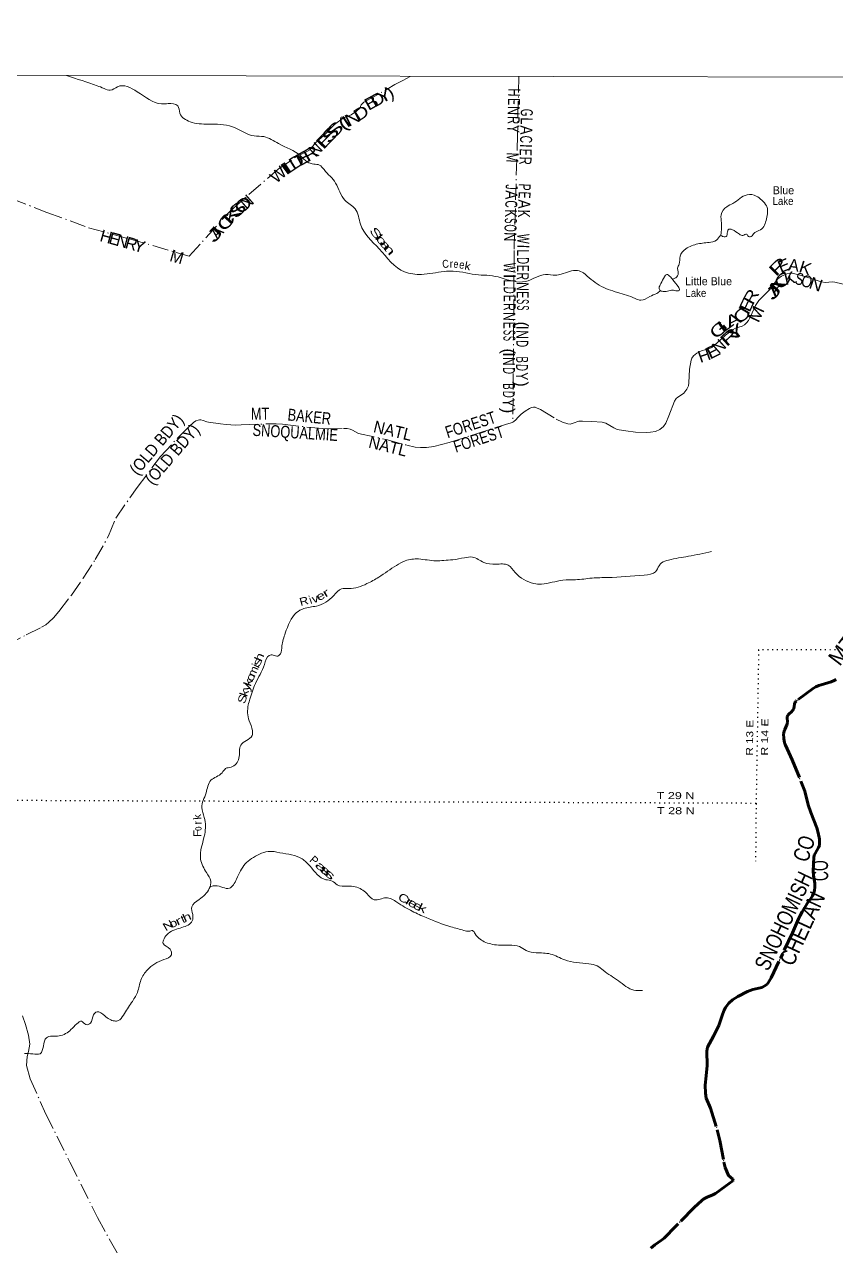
# Model space of a CAD drawing. Header units: feet. Extents: x -248627 to 3, y 0 to 184934.
# Drawn here: x -59494 to -39183, y 154333 to 184934 of the extents above; entities that cross this region are included whole.
import ezdxf
from ezdxf.enums import TextEntityAlignment as Align

# ---------------------------------------------------------------- set-up
doc = ezdxf.new("R2010")
doc.units = ezdxf.units.FT
doc.header["$LTSCALE"] = 80
for name, pattern in [('DOT_DASHED', [7.7, 5, -1.2, 0.3, -1.2]), ('DOTTED', [1.5, 0.3, -1.2]), ('LONG_DASH_SHORT_DASH', [9.9, 6, -1.2, 1.5, -1.2])]:
    doc.linetypes.add(name, pattern=pattern)
for name, color, linetype, lineweight in [('11', 7, 'LONG_DASH_SHORT_DASH', 60), ('39', 7, 'Continuous', 13), ('4', 7, 'Continuous', 13), ('41', 7, 'Continuous', 13), ('44', 7, 'DOT_DASHED', 13), ('6', 7, 'DOTTED', 25)]:
    doc.layers.add(name, color=color, linetype=linetype, lineweight=lineweight)
doc.layers.add('12', color=7, linetype='Continuous')

msp = doc.modelspace()

# ---------------------------------------------------------------- linework, layer by layer
at = {"layer": '11'}
for points in [[(-39166.29, 168534.45), (-39214.6, 168508.42), (-39295.58, 168474.95), (-39376.22, 168445.67), (-39539.38, 168400.62), (-39602.36, 168380.62), (-39680.81, 168345.68), (-39733.55, 168312.83), (-40162.1, 168001.76)], [(-40162.1, 168001.76), (-40175.24, 167990.33), (-40186.65, 167976.03), (-40194.88, 167961.47), (-40201.86, 167944.32), (-40207.46, 167925.18), (-40220.76, 167849.89), (-40227.78, 167815.08), (-40238.43, 167783.73), (-40246.41, 167768.79), (-40257.23, 167754.12), (-40278.75, 167732.48), (-40356, 167667.63), (-40377.64, 167639.76), (-40388.8, 167613.1), (-40392.11, 167598.11), (-40394.55, 167573.21), (-40389.42, 167471.4), (-40389.55, 167455.77), (-40391.14, 167436.91), (-40394.2, 167420.77), (-40402.34, 167392.62), (-40426.23, 167334.28), (-40451.81, 167278.66), (-40467.26, 167240.39), (-40479.27, 167197.86), (-40482.2, 167178.58), (-40483.8, 167146.99), (-40481.64, 167080.16), (-40478.59, 167051.28), (-40468.38, 166992.59), (-40458.84, 166954.98), (-40448.95, 166923.73), (-40435.11, 166887.81), (-40393.26, 166791.99), (-40272.77, 166517.63), (-40019.4, 165905.25), (-39955.52, 165732.43), (-39867.1, 165395.92), (-39798.74, 165198.31), (-39654.46, 164818.4), (-39616.03, 164691.92), (-39587.35, 164537.23), (-39583.52, 164467.16), (-39581.81, 164413.59), (-39588.8, 164377.37), (-39611.83, 164321.38), (-39696.65, 164177.9), (-39709.73, 164150.5), (-39720.63, 164121.09), (-39729.38, 164078.64), (-39737.68, 163927.44), (-39741.37, 163715.71), (-39737.11, 163636), (-39705.8, 163423.26), (-39700.28, 163327.46), (-39706.5, 163257.68), (-39716.59, 163213.49), (-39732.08, 163169.88), (-39758.83, 163116.16), (-39803.33, 163048.07), (-39895.91, 162922.99), (-39955.94, 162823.4), (-40020.01, 162712.58), (-40070.24, 162619.83), (-40107.63, 162542.51), (-40258.53, 162185.95), (-40796.1, 161061.84)], [(-40796.1, 161061.84), (-40871.56, 160934.34), (-40896.88, 160905.15), (-40949.61, 160860.97), (-41031.66, 160822.52), (-41254.98, 160773.23), (-41391.09, 160720.44), (-41629.38, 160597.77), (-41764.07, 160507.34), (-41853.59, 160426.82), (-41937.73, 160318.37), (-41980.6, 160235.78), (-42023.27, 160122.01), (-42105.91, 159866.73), (-42242.91, 159600.12), (-42388.52, 159321.91), (-42407.59, 159222.87), (-42401.71, 158866.78), (-42424.48, 158609.13), (-42446.96, 158374.56), (-42442.84, 158170.42), (-42418.9, 158049.58), (-42317.86, 157798.32), (-42145.16, 157257.53), (-42081.39, 156984.65), (-41977.02, 156442.49), (-41943.86, 156310.22), (-41867.53, 156115.22), (-41758.5, 156017.72), (-41748.48, 155997.86), (-41754.62, 155981.88), (-41941.73, 155842.08), (-42191.48, 155661.77), (-42258.26, 155625.69), (-42395.33, 155567.79), (-42480.26, 155525.83), (-42535.08, 155487.61), (-42721.95, 155309.39), (-43183.12, 154842.07), (-43474.71, 154542.93), (-43539.7, 154489.17), (-43705.08, 154379.32), (-43808.15, 154290.69)]]:
    msp.add_lwpolyline(points, dxfattribs=at)
at = {"layer": '39'}
for points in [[(-58437.52, 183652.71), (-57672.25, 183398.83), (-57500.06, 183332.12), (-57344.23, 183285.41), (-57163.73, 183374.18), (-56670.21, 183250.48), (-56065.72, 182946.4), (-55894.33, 182950.31), (-55655.71, 182894.43), (-55601.2, 182713.42), (-55346.63, 182498.29), (-54890.15, 182438.76), (-54286.37, 182372.79), (-53739.17, 182140.72), (-53501.01, 182125.19), (-53131.94, 181949.67), (-52577.25, 181642.5), (-52412.75, 181493.1), (-52248.74, 181436.78), (-52107.28, 181412.11), (-51991.02, 181298.37), (-51700.76, 180960.55), (-51469.98, 180533.28), (-51211.34, 180314.16), (-51079.92, 179934.23), (-50613, 179315.84), (-49975.11, 178737.69), (-49554.9, 178675.74), (-48986.98, 178746.59), (-48755.16, 178757.22), (-48122.83, 178663.31), (-47850.41, 178650.18), (-47559.33, 178592.86)], [(-42053.42, 179646.52), (-42038.9, 179963.5), (-42049.28, 180165.18), (-41906.42, 180370.57), (-41752.07, 180452.99), (-41397.57, 180668.79), (-41167.29, 180637.03), (-41026.93, 180531.63), (-40912.38, 180391.64), (-40912.69, 180066.75), (-41058.81, 179794.73), (-41239.15, 179691.84), (-41274.84, 179638.98), (-41361.42, 179625.92), (-41410.44, 179679.86), (-41500.88, 179652.63), (-41587.94, 179681.93), (-41778.84, 179796.86), (-41853.57, 179806.13), (-41889.15, 179743.18), (-41922.06, 179623.76), (-41972.41, 179617.15), (-42053.42, 179646.52)], [(-43267.13, 178555.53), (-43158.86, 178611.21), (-43124.11, 178746.8), (-43137.18, 178831.41), (-43097.99, 178930.72), (-43076.1, 179132.75), (-42932.97, 179313.93), (-42631.87, 179438.34), (-42303.66, 179484.34), (-42131.14, 179564.94), (-42083.5, 179632.06), (-42053.42, 179646.52)], [(-47559.33, 178592.86), (-46945.14, 178498.75), (-46442.92, 178671.78), (-46194.68, 178656.37), (-46051.76, 178680.14), (-45643.39, 178771.43), (-45493.54, 178718.6)], [(-45493.54, 178718.6), (-45098.68, 178404.13), (-44638.79, 178223.56), (-44203.47, 178075), (-44057.7, 178026.17), (-43836.92, 178119.41), (-43660.37, 178200.06), (-43568.3, 178261.62)], [(-43569.91, 178260.54), (-43599.38, 178333.92), (-43556.29, 178445.38), (-43469.5, 178615.85), (-43411.67, 178672.99), (-43318.19, 178611.47), (-43189.37, 178457.51), (-43100.48, 178268.81), (-43181.12, 178265.9), (-43292.22, 178280.81), (-43420.91, 178247.1), (-43481.4, 178246.44), (-43568.92, 178261.2)], [(-42287.44, 171735.63), (-42866.91, 171616.23), (-43364, 171523.96), (-43538.63, 171451.41), (-43600.34, 171380.1), (-43689.39, 171231.8), (-43972.8, 171147.95), (-44885.7, 171085.4), (-45280.83, 171070.94), (-45695.82, 171030.04), (-46010.33, 171020.51), (-46549.68, 170919.7), (-46735.41, 170935.81), (-47204.43, 171209.11), (-47380.01, 171394.83), (-47688.86, 171419.67), (-47989.88, 171464.78), (-48277.78, 171596.8), (-48477.26, 171580.47), (-48765.1, 171530.87), (-48994.8, 171512.19), (-49190.31, 171501.96), (-49626.49, 171549.61), (-49956.72, 171503.58), (-50179.26, 171388.12), (-50621.61, 171094.67), (-50916.22, 170931.99), (-51376.64, 170807.85), (-51552.08, 170805.91), (-51747.74, 170632.22), (-52182.39, 170371.14), (-52500.32, 170307.09), (-52678.65, 170206.24), (-52961.19, 169694.6), (-53046.22, 169370.79), (-53084.29, 169172.61), (-53148.19, 169117.42), (-53263.46, 169144.4), (-53366.21, 169135.19), (-53486.65, 168909.87), (-53709.06, 168431.18), (-53845.78, 168042.22), (-53888.46, 167894.44), (-53867.77, 167497.13), (-53782.29, 167253.91), (-53794.97, 167128.66), (-54076.62, 166891.46), (-54121.2, 166558.01), (-54316.33, 166337.92), (-54455.08, 166302.08), (-54544.62, 166196.16), (-54826.83, 166007.39), (-54946.23, 165691.27), (-55052.97, 165326.86), (-54989.59, 165075.32), (-54980.76, 164657.7), (-55082.51, 164033.04), (-54931.42, 163695.69), (-54828.16, 163484.95), (-54864.3, 163294.87), (-55121.38, 163025.66), (-55302.78, 162840.02), (-55280.44, 162650.58), (-55290.65, 162485), (-55550.97, 162322.7), (-55896.11, 162169.56), (-56018.27, 161917.99), (-55847.23, 161776.6), (-55813.35, 161635.72), (-56001.61, 161520.64), (-56412.11, 161263.86), (-56578.57, 161005.74), (-56665.79, 160698.05), (-56812.1, 160442.18), (-57016.22, 160127.14), (-57143.73, 159990.53), (-57236.4, 159981.43), (-57481.89, 160107.87), (-57676.7, 160212.67), (-57764.57, 160137.03), (-57840.81, 159926.32), (-57955.36, 159890.75), (-58065.25, 159976.31), (-58179.48, 159912.49), (-58329.06, 159765.55), (-58625.72, 159606.89), (-58943.85, 159561), (-59018.1, 159352.33), (-59102.64, 159161.71), (-59286.12, 159157.66), (-59493.97, 159167.47)], [(-54824.98, 163351.48), (-54711.88, 163369.2), (-54362.23, 163304.45), (-54183.33, 163532.43), (-53965.83, 163912.19), (-53611.65, 164156.24), (-53388.6, 164227.32), (-53095.79, 164194.23), (-52541.42, 164040.94), (-52339.66, 163857.52), (-51948.55, 163518.79), (-51788.84, 163486.25), (-51662.73, 163392.8), (-51398.15, 163359.4), (-51050.3, 163276.47), (-50924.07, 163172.93), (-50732.71, 163017.65), (-50436.79, 163065.31), (-50165.25, 162953.29), (-49781.49, 162727.49), (-49432.79, 162569.9), (-48815.01, 162338.61), (-48489.26, 162247.37), (-48364, 162228.57), (-48273.42, 162243.7), (-48205.95, 162163.73), (-48085.42, 162029.86), (-47775.36, 161900.1), (-47361.67, 161878.44), (-47095.07, 161845.06), (-46926.54, 161746.03), (-46679.85, 161690.23), (-46322.5, 161657.86), (-45963.86, 161512.49), (-45359.66, 161410.2), (-45155.43, 161364.03), (-45000.86, 161250.71), (-44620.71, 160988.54), (-44230.78, 160752.72), (-44020.94, 160744.95)]]:
    msp.add_spline(points, degree=3, dxfattribs=at)
at = {"layer": '4'}
msp.add_lwpolyline([(-246606.45, 184933.97), (-215781.67, 184615.95), (-184956.48, 184340.33), (-154130.93, 184107.12), (-123305.1, 183916.31), (-92479.02, 183767.9), (-61652.78, 183661.9), (-30826.42, 183598.29), (0, 183577.08), (0, -0.01), (-31078.93, 21.37), (-62157.81, 85.49), (-93236.57, 192.37), (-124315.16, 342), (-155393.5, 534.37), (-186471.55, 769.49), (-217549.26, 1047.36), (-248626.55, 1367.98)], close=True, dxfattribs=at)
msp.add_lwpolyline([(-246606.45, 184933.97), (-215781.67, 184615.95), (-184956.48, 184340.33), (-154130.93, 184107.12), (-123305.1, 183916.31), (-92479.02, 183767.9), (-61652.78, 183661.9), (-30826.42, 183598.29), (0, 183577.08), (0, -0.01), (-31078.93, 21.37), (-62157.81, 85.49), (-93236.57, 192.37), (-124315.16, 342), (-155393.5, 534.37), (-186471.55, 769.49), (-217549.26, 1047.36), (-248626.55, 1367.98)], close=True, dxfattribs=at)
at = {"layer": '44'}
for points in [[(-59828.13, 180575.1), (-58929.87, 180228.24), (-57889.23, 179844.54), (-56874.79, 179566.13), (-55365.54, 179131.61), (-54338.1, 180270.11), (-53137.15, 181312.74), (-52708.29, 181607.35), (-52343.96, 181794.28), (-52207.56, 181971.22), (-51984.11, 182168.76), (-51729.28, 182426.21), (-51502.41, 182591.44), (-51423.18, 182624.27), (-51311.45, 182670.63), (-51180.74, 182760.99), (-51096.67, 182836.07), (-51060.84, 182918.07), (-50997.08, 182985.46), (-50408.4, 183311.45), (-50216.75, 183426.92), (-50019.29, 183530.18), (-49836.74, 183632.51)], [(-47113.66, 183626.62), (-47148.34, 182173.48), (-47230.86, 179274.66), (-47262.18, 174978.04)], [(-47262.18, 174978.04), (-47241.79, 174990.64), (-47191.85, 175030.88), (-47136.27, 175088.19), (-47053.09, 175173.78), (-46957.85, 175250.22), (-46850.26, 175318.86), (-46793.39, 175343.62), (-46749.34, 175351.47), (-46749.34, 175351.47), (-46705.47, 175346.67), (-46671.83, 175337.21), (-46570.17, 175289.17), (-46176.77, 175047.47), (-46019.36, 174971.28), (-45889.44, 174930.79), (-45825.12, 174929.27), (-45754.98, 174948.9), (-45610.59, 175000.32), (-45519.14, 175002.88), (-45286.73, 174990.73), (-45028.63, 174974.06), (-44933.18, 174947.75), (-44734.72, 174830.28), (-44670.82, 174800.53), (-44600.69, 174781.82), (-44437.6, 174755.18), (-44191.58, 174727.99), (-43927.91, 174715.07), (-43815.3, 174721.25), (-43690.45, 174742.94), (-43579.94, 174787.9), (-43490.56, 174864.52), (-43436.49, 174946.91), (-43359.22, 175134.5), (-43215.74, 175500.83), (-43174.35, 175568.49), (-43129.5, 175603.62), (-43038, 175655.51), (-42985.83, 175699.5), (-42910.15, 175799.03), (-42868.1, 175888.75), (-42857, 175956.65), (-42837.28, 176298.84), (-42802.21, 176526.44), (-42783.23, 176577.75), (-42739.57, 176634.97), (-42653.44, 176702.32), (-42584.97, 176742.82), (-42517.16, 176768.51), (-42339.33, 176820.51), (-42282.3, 176848.55), (-42230.39, 176887.97), (-41942.06, 177156.14), (-41747.32, 177294.12), (-41687.23, 177326.23), (-41524.38, 177379.94), (-41461.07, 177412.21), (-41410.64, 177459.09), (-41366.11, 177522.53), (-41313.19, 177619.91), (-41183.42, 177893.01), (-41101.11, 178021.62), (-40815.71, 178313.93), (-40697.44, 178481.02), (-40627.42, 178562.42), (-40538.06, 178630.55), (-40403.55, 178691.69), (-40324.35, 178704.97), (-40257.32, 178702.34), (-40044.64, 178650.26), (-39795.77, 178569.79), (-39541.91, 178487.19), (-39435.82, 178476.28), (-39264.86, 178485.33), (-39202.65, 178482.2), (-38696.22, 178365.68)], [(-59950.94, 169385.36), (-59449.67, 169648.27), (-59064.47, 169842.56), (-58958.29, 169904.24), (-58879.84, 169963.56), (-58765.04, 170074.16), (-58632.99, 170230.58), (-58318.68, 170643.41), (-58021.48, 171066.1), (-57721.2, 171532.86), (-57389.81, 172125.71), (-57204.53, 172574.76), (-56671.41, 173340.22), (-56084.91, 174116.74), (-55663.65, 174574.44), (-55381.34, 174857.66), (-55257.06, 174968.21), (-55200.26, 175005.54), (-55146.5, 175027.26), (-55109.83, 175032.84), (-55072.9, 175030.58), (-55021.83, 175018.32), (-54927.92, 174985.89), (-54884.68, 174974.37), (-54581.28, 174931.65), (-54440.15, 174915.85), (-54321.65, 174907.31), (-54198.38, 174903.91), (-54066.89, 174904.76), (-54066.89, 174904.76), (-53391.43, 174932.2), (-53192.44, 174930.61), (-53031.13, 174921.22), (-52219.36, 174830.05), (-51939.03, 174812.46), (-51503.68, 174816.87), (-51412.39, 174814.34), (-51340.57, 174801.3), (-51277.79, 174773.58), (-51125.38, 174692.79), (-50439.93, 174541.9), (-49918.84, 174399.19), (-49706.55, 174353.27), (-49578.68, 174340.29), (-49429.2, 174343.01), (-49242.91, 174367.6), (-48860.8, 174465.43), (-47448.53, 174914.14), (-47307.09, 174958.5), (-47283.96, 174966.96), (-47262.18, 174978.04)], [(-39166.29, 168534.45), (-39214.6, 168508.42), (-39295.58, 168474.95), (-39376.22, 168445.67), (-39539.38, 168400.62), (-39602.36, 168380.62), (-39680.81, 168345.68), (-39733.55, 168312.83), (-40162.1, 168001.76)], [(-40162.1, 168001.76), (-40175.24, 167990.33), (-40186.65, 167976.03), (-40194.88, 167961.47), (-40201.86, 167944.32), (-40207.46, 167925.18), (-40220.76, 167849.89), (-40227.78, 167815.08), (-40238.43, 167783.73), (-40246.41, 167768.79), (-40257.23, 167754.12), (-40278.75, 167732.48), (-40356, 167667.63), (-40377.64, 167639.76), (-40388.8, 167613.1), (-40392.11, 167598.11), (-40394.55, 167573.21), (-40389.42, 167471.4), (-40389.55, 167455.77), (-40391.14, 167436.91), (-40394.2, 167420.77), (-40402.34, 167392.62), (-40426.23, 167334.28), (-40451.81, 167278.66), (-40467.26, 167240.39), (-40479.27, 167197.86), (-40482.2, 167178.58), (-40483.8, 167146.99), (-40481.64, 167080.16), (-40478.59, 167051.28), (-40468.38, 166992.59), (-40458.84, 166954.98), (-40448.95, 166923.73), (-40435.11, 166887.81), (-40393.26, 166791.99), (-40272.77, 166517.63), (-40019.4, 165905.25), (-39955.52, 165732.43), (-39867.1, 165395.92), (-39798.74, 165198.31), (-39654.46, 164818.4), (-39616.03, 164691.92), (-39587.35, 164537.23), (-39583.52, 164467.16), (-39581.81, 164413.59), (-39588.8, 164377.37), (-39611.83, 164321.38), (-39696.65, 164177.9), (-39709.73, 164150.5), (-39720.63, 164121.09), (-39729.38, 164078.64), (-39737.68, 163927.44), (-39741.37, 163715.71), (-39737.11, 163636), (-39705.8, 163423.26), (-39700.28, 163327.46), (-39706.5, 163257.68), (-39716.59, 163213.49), (-39732.08, 163169.88), (-39758.83, 163116.16), (-39803.33, 163048.07), (-39895.91, 162922.99), (-39955.94, 162823.4), (-40020.01, 162712.58), (-40070.24, 162619.83), (-40107.63, 162542.51), (-40258.53, 162185.95), (-40796.1, 161061.84)], [(-40796.1, 161061.84), (-40871.56, 160934.34), (-40896.88, 160905.15), (-40949.61, 160860.97), (-41031.66, 160822.52), (-41254.98, 160773.23), (-41391.09, 160720.44), (-41629.38, 160597.77), (-41764.07, 160507.34), (-41853.59, 160426.82), (-41937.73, 160318.37), (-41980.6, 160235.78), (-42023.27, 160122.01), (-42105.91, 159866.73), (-42242.91, 159600.12), (-42388.52, 159321.91), (-42407.59, 159222.87), (-42401.71, 158866.78), (-42424.48, 158609.13), (-42446.96, 158374.56), (-42442.84, 158170.42), (-42418.9, 158049.58), (-42317.86, 157798.32), (-42145.16, 157257.53), (-42081.39, 156984.65), (-41977.02, 156442.49), (-41943.86, 156310.22), (-41867.53, 156115.22), (-41758.5, 156017.72), (-41748.48, 155997.86), (-41754.62, 155981.88), (-41941.73, 155842.08), (-42191.48, 155661.77), (-42258.26, 155625.69), (-42395.33, 155567.79), (-42480.26, 155525.83), (-42535.08, 155487.61), (-42721.95, 155309.39), (-43183.12, 154842.07), (-43474.71, 154542.93), (-43539.7, 154489.17), (-43705.08, 154379.32), (-43808.15, 154290.69)], [(-59542.65, 160107.08), (-59466.19, 159890), (-59394.6, 159628.66), (-59360.68, 159400.26), (-59392.47, 159213.36), (-59429.07, 159091.06), (-59441.41, 158867.52), (-59349.14, 158529.2), (-58954.84, 157649.21), (-58353.13, 156444.93), (-57668.14, 155063.78), (-56707.69, 153332.92)]]:
    msp.add_lwpolyline(points, dxfattribs=at)
at = {"layer": '6'}
msp.add_line((-41172.46, 165429.79), (-61702.72, 165508.2), dxfattribs=at)
msp.add_lwpolyline([(-39185.6, 169274), (-41109.67, 169276.67), (-41172.46, 165429.79), (-41186.17, 163986.81)], dxfattribs=at)

# ---------------------------------------------------------------- texts
at = {"layer": '12'}
for s, rotation, width, p in [('CO', 72.023, 0.8, (-39880.83, 163931.98)), ('SNOHOMISH', 64.594, 0.8, (-40868, 161208.29)), ('CO', 91.002, 0.65, (-39364.82, 163487.94)), ('CHELAN', 65.114, 0.9, (-40250.46, 161325.7))]:
    msp.add_text(s, height=400, rotation=rotation, dxfattribs=dict(at, width=width)).set_placement(p)
at = {"layer": '41'}
for s, p in [('Blue', (-40755.08, 180682.18)), ('Little Blue', (-42949.84, 178404.27))]:
    msp.add_text(s, height=200, dxfattribs=at).set_placement(p)
at = {"layer": '41', "width": 0.9}
for p in [(-40759.4, 180413.68), (-42941.17, 178109.8)]:
    msp.add_text('Lake', height=200, dxfattribs=at).set_placement(p)
at = {"layer": '41'}
for s, rotation, width, p in [('S', 307.802, 1.75, (-50775.47, 179647.04)), ('l', 307.802, 1.5, (-50695.35, 179545.93)), ('o', 310.145, 1.85, (-50625.62, 179463.2)), ('a', 310.145, 1.95, (-50530.92, 179347.41)), ('n', 310.957, 2, (-50432.38, 179236.67)), ('C', 6.02, 0.85, (-48939.21, 178840.33)), ('e', 355.933, 0.8, (-48694.64, 178836.78)), ('e', 352.084, 0.9, (-48552.09, 178819.52)), ('k', 349.448, 1.1, (-48413.8, 178788.42)), ('r', 30.355, 1.65, (-51896.13, 170616.98)), ('R', 15.106, 1.15, (-52469.42, 170398.29)), ('v', 17.116, 1.2, (-52185.59, 170463.23)), ('e', 26.391, 1.4, (-52036.1, 170536.55)), ('i', 64.288, 1.15, (-53614.82, 168834.06)), ('h', 66.815, 1.35, (-53521.54, 169055.44)), ('s', 64.288, 1.6, (-53570.08, 168931.81)), ('o', 65.871, 1.3, (-53743.6, 168551.61)), ('m', 65.871, 1.15, (-53677.85, 168698.92)), ('k', 69.734, 1.35, (-53799.2, 168427.22)), ('y', 69.734, 1.3, (-53843.91, 168306.09)), ('S', 72.502, 1.25, (-53941.66, 168015.03)), ('k', 71.531, 1.3, (-53894.19, 168166.99)), ('F', 89.656, 1.1, (-55064.76, 164674.73)), ('o', 92.775, 0.75, (-55060.13, 164800.2)), ('a', 316.683, 2.05, (-52128.7, 163767.3)), ('s', 318.538, 2.2, (-52022.36, 163676.9)), ('s', 319.672, 2.15, (-51913.81, 163583.84)), ('C', 328.916, 1.35, (-50051.68, 162968.29)), ('r', 328.916, 1.7, (-49913.57, 162894.58)), ('e', 330.722, 1.45, (-49817.84, 162840.15)), ('e', 331.566, 1.45, (-49690.81, 162772.26)), ('k', 334.66, 1.55, (-49570.94, 162714.58)), ('N', 29.768, 1.35, (-55846.69, 162288.48)), ('o', 24.998, 1.3, (-55728.28, 162337.49)), ('r', 24.46, 1.5, (-55602.53, 162394.24)), ('t', 24.202, 1.2, (-55486.23, 162442.39)), ('h', 24.734, 1.4, (-55383.8, 162493.21))]:
    msp.add_text(s, height=200, rotation=rotation, dxfattribs=dict(at, width=width)).set_placement(p, align=Align.CENTER)
for s, rotation, p in [('r', 0.942, (-48803.94, 178842.29)), ('i', 18.848, (-52302.25, 170431.49)), ('k', 94.773, (-55068.48, 165098.76)), ('r', 92.775, (-55060.15, 164949.82)), ('P', 318.754, (-52304.72, 163930.23))]:
    msp.add_text(s, height=200, rotation=rotation, dxfattribs=at).set_placement(p, align=Align.CENTER)
at = {"layer": '44'}
for s, rotation, width, p in [('Y', 28.976, 1.35, (-50415.91, 183018.3)), (')', 28.976, 1.15, (-50268.85, 183101.96)), ('H', 268.633, 0.7, (-47380.61, 183234.02)), ('B', 28.976, 1.2, (-50737.24, 182844.5)), ('D', 28.976, 1.15, (-50579.42, 182929.59)), ('E', 268.633, 0.65, (-47385.52, 183004.38)), ('N', 26.982, 1.3, (-51209.28, 182451.66)), ('D', 32.566, 1.25, (-50981.75, 182591.38)), ('N', 268.633, 0.8, (-47391, 182781)), ('G', 268.633, 0.6, (-47065.02, 182730.55)), ('S', 45.293, 1.6, (-51729.66, 182079.75)), ('S', 45.293, 1.6, (-51621.88, 182187.02)), ('(', 36.066, 1.4, (-51431.19, 182325.9)), ('I', 34.191, 1.4, (-51354.82, 182380.31)), ('Y', 268.633, 0.75, (-47399.18, 182324.44)), ('R', 268.633, 0.7, (-47393.48, 182539.59)), ('A', 268.633, 0.85, (-47075.47, 182292.86)), ('L', 268.633, 0.8, (-47070.03, 182520.58)), ('E', 45.346, 1.75, (-51855.3, 181944.84)), ('C', 268.369, 0.65, (-47081.52, 182060.61)), ('E', 28.592, 1.25, (-52452.29, 181454.99)), ('R', 30.7, 1.3, (-52240.63, 181574.46)), ('E', 268.369, 0.65, (-47090.69, 181738.67)), ('I', 268.369, 0.85, (-47086.16, 181897.86)), ('L', 34.488, 1.65, (-52751.22, 181276.43)), ('D', 32.166, 1.25, (-52603.13, 181372.82)), ('M', 268.369, 0.75, (-47421.67, 181605.76)), ('R', 268.369, 0.7, (-47096.77, 181525.15)), ('I', 36.793, 1.5, (-52876.28, 181195.21)), ('J', 268.369, 0.65, (-47443.32, 180866.8)), ('P', 268.369, 0.65, (-47115.57, 180864.56)), ('O', 40.964, 1.4, (-53921.86, 180301.88)), ('A', 268.369, 0.85, (-47449.24, 180670.19)), ('A', 268.369, 0.85, (-47127.69, 180438.7)), ('E', 268.369, 0.65, (-47121.21, 180666.39)), ('K', 47.935, 1.75, (-54190.84, 180058.5)), ('S', 42.932, 1.5, (-54052.16, 180189.22)), ('K', 268.369, 0.75, (-47461.62, 180207.41)), ('C', 268.369, 0.65, (-47452.67, 180439.04)), ('K', 268.369, 0.75, (-47134.48, 180200.39)), ('C', 47.935, 1.55, (-54338.81, 179890.06)), ('S', 268.369, 0.5, (-47463.93, 180021.9)), ('E', 344.653, 0.95, (-57279.15, 179419.65)), ('J', 47.935, 1.9, (-54621.1, 179582.09)), ('N', 268.369, 0.8, (-47479.12, 179620.35)), ('O', 268.369, 0.6, (-47472.27, 179839)), ('W', 268.369, 0.65, (-47149.87, 179572.87)), ('Y', 343.939, 1.05, (-56653.57, 179237.68)), ('I', 268.369, 0.85, (-47151.04, 179379.43)), ('L', 269.582, 0.75, (-47157.37, 179220.51)), ('D', 269.582, 0.6, (-47156.69, 179021.89)), ('P', 44.828, 1.75, (-40519.16, 178763.35)), ('E', 22.316, 1.1, (-40419.14, 178761.48)), ('K', 342.253, 1.1, (-39982.29, 178697.81)), ('W', 269.582, 0.65, (-47491.45, 178842.78)), ('E', 269.582, 0.65, (-47160.33, 178829.75)), ('C', 47.231, 1.55, (-40397.72, 178431.2)), ('S', 346.329, 0.75, (-40120.58, 178414.71)), ('L', 269.582, 0.75, (-47491.73, 178470.73)), ('N', 269.582, 0.75, (-47167.95, 178373.44)), ('R', 269.582, 0.65, (-47164.04, 178629.15)), ('J', 47.819, 1.9, (-40631.09, 178140.04)), ('A', 54.797, 1.65, (-40564.91, 178261.34)), ('O', 343.742, 0.85, (-39941.9, 178357.05)), ('N', 341.2, 1.1, (-39720.19, 178286.92)), ('E', 269.582, 0.65, (-47496.85, 178077.79)), ('D', 269.582, 0.6, (-47492.22, 178280.82)), ('E', 269.582, 0.65, (-47169.6, 178168.49)), ('R', 61.202, 1.25, (-41168.76, 178046.72)), ('R', 269.582, 0.65, (-47495.19, 177861.13)), ('S', 269.582, 0.45, (-47164.4, 177994.67)), ('S', 269.582, 0.45, (-47159.04, 177837.97)), ('C', 38.594, 1.45, (-41444.01, 177538.9)), ('I', 59.006, 1.3, (-41340.05, 177697.66)), ('E', 64.923, 1.15, (-41270.96, 177847.68)), ('M', 64.923, 1.15, (-41032.44, 177620.31)), ('N', 269.582, 0.75, (-47500.07, 177622.67)), ('G', 42.015, 1.45, (-42011.66, 177184.99)), ('L', 36.513, 1.75, (-41856.49, 177307.16)), ('A', 26.742, 1.4, (-41686.1, 177403.45)), ('S', 269.582, 0.45, (-47499.95, 177221.12)), ('E', 269.582, 0.65, (-47498.71, 177402.43)), ('N', 269.582, 0.75, (-47176.2, 177170.6)), ('R', 42.015, 1.6, (-41739.92, 177000.5)), ('Y', 38.477, 1.65, (-41590.11, 177111.27)), ('S', 269.582, 0.45, (-47501.21, 177072.86)), ('D', 269.582, 0.6, (-47177.86, 176942.82)), ('E', 25.905, 1.2, (-42181.32, 176613.25)), ('N', 269.582, 0.75, (-47508.34, 176498.34)), ('B', 269.582, 0.6, (-47180.77, 176541.62)), ('H', 19.526, 1.05, (-42424.31, 176504.9)), ('D', 269.582, 0.6, (-47510.03, 176268.46)), ('D', 269.582, 0.6, (-47182.22, 176344.57)), ('Y', 269.582, 0.75, (-47183.8, 176127.43)), ('D', 269.582, 0.6, (-47514.34, 175674.41)), ('B', 269.582, 0.6, (-47512.9, 175871.46)), ('Y', 269.582, 0.75, (-47515.83, 175463.55))]:
    msp.add_text(s, height=300, rotation=rotation, dxfattribs=dict(at, width=width)).set_placement(p, align=Align.CENTER)
for s, rotation, p in [('N', 43.843, (-52105.23, 181696.73)), ('W', 40.964, (-53041.59, 181061.16)), ('N', 40.964, (-53829.53, 180378.73)), ('H', 344.653, (-57485.88, 179476.4)), ('N', 344.653, (-57080.06, 179362.08)), ('A', 47.935, (-54573.65, 179633.85)), ('R', 343.939, (-56855.71, 179299.04)), ('M', 343.939, (-55717.63, 178968.76)), ('A', 353.416, (-40246.81, 178759.06)), ('K', 13.108, (-40300.38, 178437.87)), ('I', 269.582, (-47489.67, 178631.44)), ('(', 269.582, (-47174.31, 177428.6)), ('I', 269.582, (-47174.94, 177343.03)), ('N', 41.687, (-42000.64, 176764.09)), ('(', 269.582, (-47510.69, 176754.3)), ('I', 269.582, (-47507.09, 176670.77)), (')', 269.582, (-47185.24, 175930.08)), (')', 269.582, (-47517.26, 175266.22))]:
    msp.add_text(s, height=300, rotation=rotation, dxfattribs=at).set_placement(p, align=Align.CENTER)
for s, rotation, width, p in [('(OLD BDY)', 49.627, 0.9, (-56663.55, 173626.67)), ('MT', 0.544, 0.8, (-53822.85, 175034.1)), ('BAKER', 354.272, 0.8, (-52914.33, 175019.22)), ('FOREST', 17.947, 0.8, (-48896.66, 174569.58)), ('(OLD BDY)', 49.127, 0.9, (-56280.54, 173384.04)), ('SNOQUALMIE', 356.424, 0.8, (-53788.84, 174635.06)), ('NATL', 346.553, 0.95, (-50774.77, 174729.57)), ('FOREST', 17.947, 0.8, (-48691.49, 174210.31)), ('NATL', 346.053, 0.95, (-50896.71, 174344.79))]:
    msp.add_text(s, height=300, rotation=rotation, dxfattribs=dict(at, width=width)).set_placement(p)
msp.add_text('MT BAKER', height=400, rotation=53.013, dxfattribs=at).set_placement((-39078.35, 168843.87))
at = {"layer": '6'}
for s, rotation, width, p in [('R 13 E', 89.065, 1.25, (-41252.96, 166625.32)), ('R 14 E', 89.065, 1.3, (-40877.47, 166626.21)), ('T 29 N', 359.781, 1.35, (-43663.78, 165538.84)), ('T 28 N', 359.781, 1.35, (-43656.62, 165161.17))]:
    msp.add_text(s, height=175, rotation=rotation, dxfattribs=dict(at, width=width)).set_placement(p)

doc.saveas('drawing.dxf')
